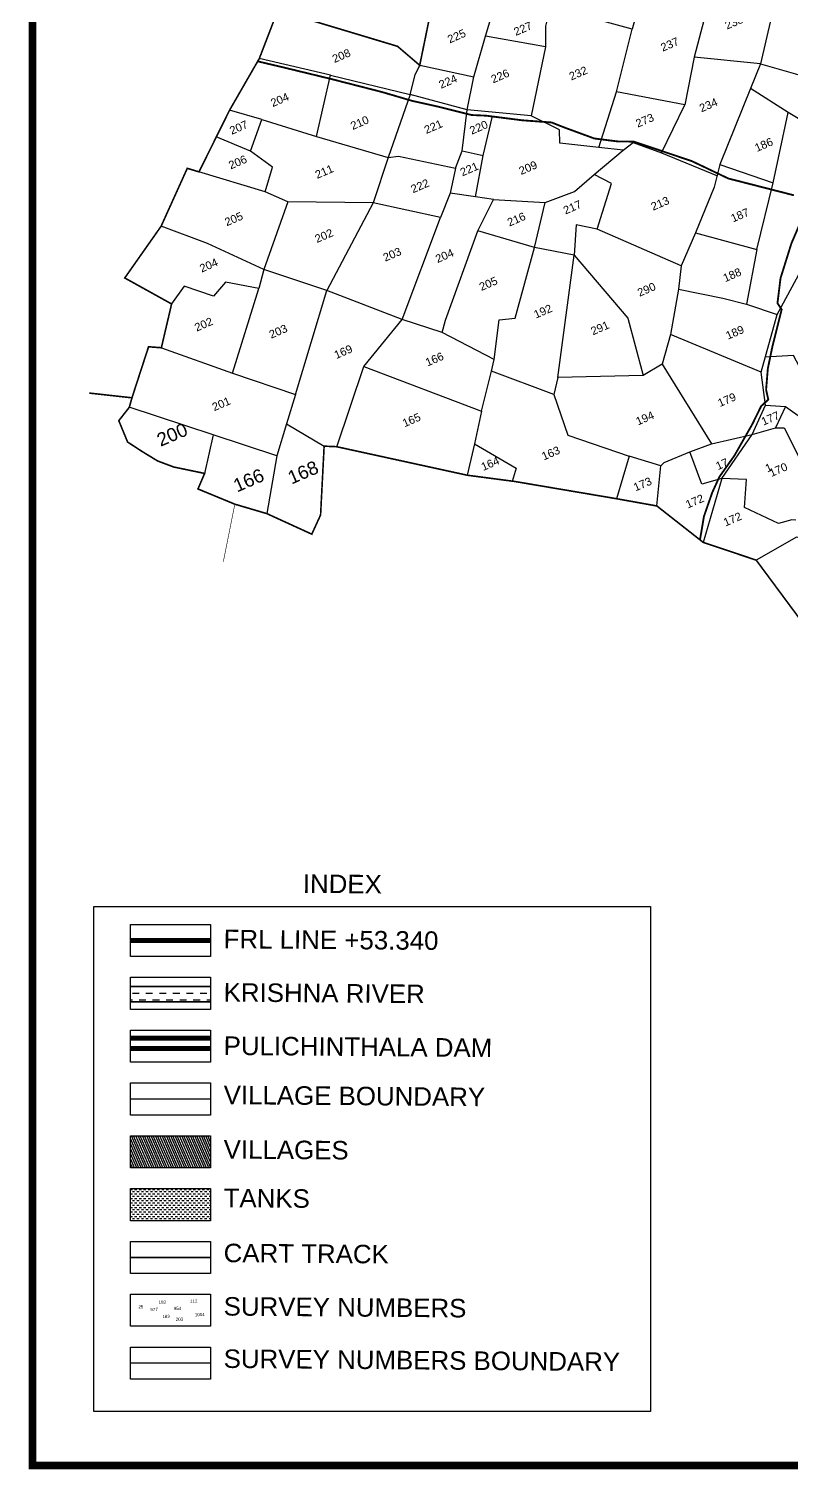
# Model space of a CAD drawing. Header units: millimetres. Extents: x 351611 to 362178, y 1842653 to 1850640.
# Drawn here: x 351611 to 353673, y 1842653 to 1846550 of the extents above; entities that cross this region are included whole.
import ezdxf

# ---------------------------------------------------------------- set-up
doc = ezdxf.new("R2010")
doc.units = ezdxf.units.MM
for name, color, linetype in [('BND', 6, 'Continuous'), ('Boundary', 5, 'Continuous'), ('FRL', 3, 'Continuous'), ('Plot', 7, 'Continuous'), ('Plot NUmbers', 7, 'Continuous'), ('ROAD', 1, 'Continuous'), ('ROADS', 50, 'Continuous'), ('TEXT', 7, 'Continuous'), ('VILLAGE AREA', 1, 'Continuous')]:
    doc.layers.add(name, color=color, linetype=linetype)
doc.styles.get("Standard").update_dxf_attribs({"font": 'arial.ttf'})
doc.linetypes.add('FENCELINE2', pattern='A,0.25,-0.1,[132,ltypeshp.shx,S=0.1,R=0,X=-0.1,Y=0],-0.1,1', length=1.45)

msp = doc.modelspace()

# ---------------------------------------------------------------- hatches: boundary and pattern name
h = msp.add_hatch()
h.set_pattern_fill('DASH', color=4, scale=146.457137)
h.set_pattern_definition([(0, (262332.31, 1394317.966), (18.30714214, 18.30714214), [18.3071421, -18.3071421])])
h.paths.add_polyline_path([(351885.8, 1843959.4), (351885.8, 1843917.8), (352102.6, 1843917.8), (352102.6, 1843959.4)])
h = msp.add_hatch()
h.set_pattern_fill('DASH', color=4, scale=48.819046)
h.set_pattern_definition([(0, (262332.31, 1394317.966), (6.10238071, 6.10238071), [6.10238071, -6.10238071])])
h.paths.add_polyline_path([(351885.8, 1843412.5), (351885.8, 1843325.6), (352102.6, 1843325.6), (352102.6, 1843412.5)])
at = {"layer": 'VILLAGE AREA', "linetype": 'ByBlock'}
h = msp.add_hatch(dxfattribs=at)
h.set_pattern_fill('ANSI31', color=256, scale=43.325378, angle=68.5464)
h.set_pattern_definition([(113.5464313, (193537.7036, 1045867.0895), (-4.964745165, -2.163518306), [])])
h.paths.add_polyline_path([(352102.6, 1843468.5), (352102.6, 1843555.4), (351885.8, 1843555.4), (351885.8, 1843468.5)])

# ---------------------------------------------------------------- linework, layer by layer
at = {"const_width": 20}
msp.add_lwpolyline([(351620.9, 1850630.1), (362168, 1850630.1), (362168, 1842663.4), (351620.9, 1842663.4)], close=True, dxfattribs=at)
msp.add_lwpolyline([(351620.9, 1850630.1), (351620.9, 1842663.4)])
at = {"color": 0}
for points in [[(351786.3, 1844176), (353292, 1844176), (353292, 1842809.6), (351786.3, 1842809.6)], [(351885.8, 1844126.9), (352102.6, 1844126.9), (352102.6, 1844040), (351885.8, 1844040)], [(351885.8, 1843984.1), (352102.6, 1843984.1), (352102.6, 1843897.2), (351885.8, 1843897.2)], [(351885.8, 1843841.2), (352102.6, 1843841.2), (352102.6, 1843754.3), (351885.8, 1843754.3)], [(351885.8, 1843698.3), (352102.6, 1843698.3), (352102.6, 1843611.4), (351885.8, 1843611.4)], [(351885.8, 1843555.4), (352102.6, 1843555.4), (352102.6, 1843468.5), (351885.8, 1843468.5)], [(351885.8, 1843412.5), (352102.6, 1843412.5), (352102.6, 1843325.6), (351885.8, 1843325.6)], [(351885.8, 1843269.6), (352102.6, 1843269.6), (352102.6, 1843182.7), (351885.8, 1843182.7)], [(351885.8, 1843126.8), (352102.6, 1843126.8), (352102.6, 1843039.9), (351885.8, 1843039.9)], [(351885.8, 1842983.9), (352102.6, 1842983.9), (352102.6, 1842897), (351885.8, 1842897)]]:
    msp.add_lwpolyline(points, close=True, dxfattribs=at)
at = {"color": 4, "const_width": 4.88}
for points in [[(352102.6, 1843959.4), (351885.8, 1843959.4)], [(352102.6, 1843917.8), (351885.8, 1843917.8)]]:
    msp.add_lwpolyline(points, dxfattribs=at)
at = {"color": 0, "linetype": 'FENCELINE2', "ltscale": 80, "const_width": 13}
for points in [[(352102.6, 1843819.6), (351885.8, 1843819.6)], [(352102.6, 1843791.4), (351885.8, 1843791.4)]]:
    msp.add_lwpolyline(points, dxfattribs=at)
at = {"layer": 'BND', "lineweight": 30, "const_width": 4.33}
for points in [[(351774.2, 1845564.6), (351889.8, 1845551.8), (351934.7, 1845689.9), (351969.3, 1845687.2), (351997, 1845805.7), (351870.3, 1845876), (351968.6, 1846015.9), (352039.4, 1846172.6), (352071, 1846163), (352117.9, 1846257.4), (352153.6, 1846329.6), (352234.2, 1846469.7), (352284.3, 1846599.9), (352607.9, 1846502.7), (352668, 1846451.3), (352707.2, 1846642.7)], [(353712.4, 1844931.2), (353578, 1845112.6), (353434.6, 1845160.7), (353309.3, 1845259.2), (353199.7, 1845278.9), (352924.7, 1845325.5), (352796.3, 1845342.4), (352443.4, 1845419.5), (352409.5, 1845421), (352399.9, 1845234.9), (352376.1, 1845182.9), (352254.8, 1845238.4), (352168, 1845264), (352068.3, 1845305.2), (352086.3, 1845347.2), (352002.7, 1845364.6), (351959.1, 1845381), (351917.3, 1845406.5), (351878, 1845432.2), (351854.2, 1845489.9), (351882.6, 1845526.1), (351889.8, 1845551.8)], [(352102.6, 1843654.8), (351885.8, 1843654.8)]]:
    msp.add_lwpolyline(points, dxfattribs=at)
at = {"layer": 'Boundary', "const_width": 1.44}
msp.add_lwpolyline([(352168, 1845264), (352136.9, 1845108.5)], dxfattribs=at)
at = {"layer": 'FRL', "color": 84, "const_width": 13}
msp.add_lwpolyline([(352102.6, 1844083.5), (351885.8, 1844083.5)], dxfattribs=at)
at = {"layer": 'Plot'}
for points in [[(353323.2, 1846687.7), (353283.1, 1846697), (353242.3, 1846549), (353054.4, 1846600.1), (353092.3, 1846735.6), (353117, 1846818.3)], [(353022.2, 1846614.5), (353008.1, 1846557.3), (353008, 1846501), (352845.5, 1846530.1), (352863.4, 1846586.8), (352791.6, 1846614.7)], [(353449.4, 1846624.3), (353410.6, 1846473.6), (353384.5, 1846344.6), (353199.7, 1846379.4)], [(353618.5, 1846579.7), (353589.9, 1846455.1), (353684.6, 1846428.1), (353768.9, 1846402.6), (353814.7, 1846442.5), (353887.8, 1846415.3), (353945.5, 1846394.8), (354013, 1846383.2), (354070.4, 1846369.2), (354122.6, 1846472), (354131.1, 1846558.6)], [(353152.3, 1846228.5), (353199.7, 1846379.4), (353242.3, 1846549)], [(352427, 1846424.2), (352642.6, 1846372.6), (352656.1, 1846425.4), (352668, 1846451.3), (352814.6, 1846420.1), (352845.5, 1846530.1)], [(353008, 1846501), (352969.3, 1846314.8), (352796.4, 1846330.4), (352814.6, 1846420.1)], [(352241.2, 1846304.5), (352388.9, 1846258.9), (352427, 1846424.2), (352234.2, 1846469.7)], [(353589.9, 1846455.1), (353410.6, 1846473.6)], [(353589.9, 1846455.1), (353562.5, 1846388.7)], [(353828.8, 1846225.2), (353664.3, 1846323.4), (353562.5, 1846388.7), (353479.9, 1846183.2), (353464.7, 1846121.7), (353414, 1845998.4), (353375.3, 1845908.6), (353147.6, 1846008), (353091.4, 1846019.5), (353085.7, 1845937.7), (352978.1, 1845958.6), (352825.1, 1846003.4), (352867.1, 1846088.3), (352818.4, 1846095.9), (352750.7, 1846105.2), (352724.4, 1846039.6), (352541.9, 1846079.5), (352311.4, 1846081.7), (352249.8, 1846109.3), (352071, 1846163)], [(352796.4, 1846330.4), (352642.6, 1846372.6), (352582.5, 1846202.3), (352541.9, 1846079.5), (352417.2, 1845842.5), (352246.4, 1845898.6), (352094.1, 1845969.1), (351968.6, 1846015.9)], [(353218, 1846222), (353245.2, 1846242.4), (353321.4, 1846214.5), (353384.5, 1846344.6)], [(352210.4, 1846218.6), (352241.2, 1846304.5), (352153.6, 1846329.6)], [(352765.2, 1846172.6), (352783.2, 1846219.9), (352796.4, 1846330.4)], [(352783.2, 1846219.9), (352839.8, 1846207.1), (352865.1, 1846313.5)], [(352867.1, 1846088.3), (353007.4, 1846080.1), (353086.5, 1846109.9), (353140.2, 1846156), (353218, 1846222), (353152.3, 1846228.5), (353046.5, 1846240.5), (353046, 1846276.9), (352969.3, 1846314.8)], [(353479.9, 1846183.2), (353624.1, 1846133.2), (353664.3, 1846323.4)], [(352249.8, 1846109.3), (352270.3, 1846175.4), (352210.4, 1846218.6), (352117.9, 1846257.4)], [(352388.9, 1846258.9), (352582.5, 1846202.3), (352610.3, 1846205.8), (352765.2, 1846172.6), (352750.7, 1846105.2)], [(352818.4, 1846095.9), (352839.8, 1846207.1)], [(353321.4, 1846214.5), (353473, 1846152.1)], [(353147.6, 1846008), (353186.9, 1846131.8), (353140.2, 1846156)], [(353580.1, 1845952.8), (353624.1, 1846133.2)], [(352311.4, 1846081.7), (352246.4, 1845898.6), (352232.5, 1845847.1), (352142.5, 1845864.9), (352110.3, 1845827.1), (352030.6, 1845853.4), (351997, 1845805.7)], [(352869.4, 1845655.8), (352882.6, 1845763.1), (352926.3, 1845767.2), (352978.1, 1845958.6), (353007.4, 1846080.1)], [(353367.4, 1845846.1), (353487.4, 1845820.9), (353551.7, 1845805.4), (353634.9, 1845777.4), (353698.9, 1845894.9), (353823, 1845861.3), (353818.6, 1846007.3), (353816.1, 1846086.3), (353817.1, 1846101.8)], [(352620.9, 1845764), (352724.4, 1846039.6)], [(352729.1, 1845728.3), (352738.1, 1845762), (352825.1, 1846003.4)], [(353414, 1845998.4), (353580.1, 1845952.8), (353551.7, 1845805.4)], [(353085.7, 1845937.7), (353230.6, 1845767.5), (353272.2, 1845611.9), (353041.6, 1845606.8), (353030.3, 1845560.7), (352862.5, 1845624.2)], [(353041.6, 1845606.8), (353085.7, 1845937.7)], [(353375.3, 1845908.6), (353367.4, 1845846.1), (353346.4, 1845723.1)], [(351969.3, 1845687.2), (352161.9, 1845618.8), (352232.5, 1845847.1)], [(352307.9, 1845481), (352409.5, 1845421), (352443.4, 1845419.5), (352516.7, 1845636.6), (352620.9, 1845764), (352417.2, 1845842.5)], [(352331.8, 1845560.8), (352417.2, 1845842.5)], [(353823, 1845861.3), (353755, 1845732.5), (353703.2, 1845620), (353678.7, 1845665.9), (353602.6, 1845661.4)], [(352835.5, 1845515.8), (352862.5, 1845624.2), (352869.4, 1845655.8), (352729.1, 1845728.3), (352620.9, 1845764)], [(353591.4, 1845621.3), (353634.9, 1845777.4)], [(353485, 1845333.2), (353567, 1845452.5), (353603.5, 1845532.3), (353591.4, 1845621.3), (353346.4, 1845723.1), (353323.9, 1845642.5), (353272.2, 1845611.9)], [(353323.9, 1845642.5), (353457.4, 1845427.1)], [(352161.9, 1845618.8), (352331.8, 1845560.8), (352307.9, 1845481), (352281.8, 1845394.8), (352254.8, 1845238.4)], [(352516.7, 1845636.6), (352835.5, 1845515.8), (352816.1, 1845427), (352796.3, 1845342.4)], [(352109.1, 1845451.6), (351882.6, 1845526.1)], [(353030.3, 1845560.7), (353068.8, 1845451), (353234.8, 1845393.9), (353199.7, 1845278.9)], [(353603.5, 1845532.3), (353657, 1845528.2), (353629.7, 1845470.7)], [(353657, 1845528.2), (353744.8, 1845466), (353726.6, 1845405.4), (353814.7, 1845385.1), (353846.7, 1845481.6), (353850.3, 1845534.1), (353775.1, 1845542.8), (353744.8, 1845466)], [(352281.8, 1845394.8), (352109.1, 1845451.6), (352086.3, 1845347.2)], [(353320.4, 1845367.6), (353328.7, 1845376.4), (353398.3, 1845405.5), (353457.4, 1845427.1), (353567, 1845452.5), (353629.7, 1845470.7), (353653.8, 1845471), (353705.8, 1845366.7), (353723.2, 1845341.5), (353842.1, 1845246.5), (353943.1, 1845291.2), (353943.1, 1845291.2), (353948.4, 1845292.9), (353995.9, 1845200.7), (354056.8, 1845074.3), (353990.3, 1844987.6), (353853.8, 1844897.2), (353832.7, 1844861)], [(352816.1, 1845427), (352928.8, 1845361.5), (352918.4, 1845325.2)], [(353309.3, 1845259.2), (353320.4, 1845367.6), (353234.8, 1845393.9)], [(353485, 1845333.2), (353431.2, 1845317.9), (353398.3, 1845405.5)], [(353684.8, 1845221.1), (353674.5, 1845221.4), (353638.2, 1845211.9), (353546.2, 1845255), (353552.1, 1845330.4), (353485, 1845333.2), (353434.6, 1845160.7)], [(353840.6, 1845116.1), (353826.4, 1845142.4), (353687.1, 1845175), (353578, 1845112.6)]]:
    msp.add_lwpolyline(points, dxfattribs=at)
at = {"layer": 'ROAD', "color": 0}
msp.add_lwpolyline([(352102.6, 1842940.4), (351885.8, 1842940.4)], dxfattribs=at)
at = {"layer": 'ROADS', "color": 40, "const_width": 5}
for points in [[(353925.7, 1846588.9), (353874.4, 1846491.6), (353850.8, 1846434.8), (353810.8, 1846321.9), (353763.6, 1846206.3), (353722.4, 1846083.7), (353673.3, 1845969.9), (353643.8, 1845875.5), (353635.4, 1845807.6), (353646.8, 1845790.6), (353621.6, 1845690), (353609.4, 1845630.7), (353604.7, 1845573.8), (353610.7, 1845546.9), (353591.4, 1845529.3), (353567.5, 1845480.5), (353519.2, 1845395.7), (353478.2, 1845337.7), (353459, 1845295.4), (353436.6, 1845230.9), (353425.7, 1845166.1)], [(353679.9, 1846099.7), (353502.5, 1846145.1), (353404.4, 1846191.9), (353247.3, 1846244.8), (353202.5, 1846245.4), (353139.9, 1846253.4), (353058, 1846283.5), (353024.9, 1846296.6), (352945.4, 1846302.5), (352846.9, 1846315.1), (352807.9, 1846316.8), (352715.2, 1846340), (352646.8, 1846355.3), (352565.7, 1846379.1), (352430.4, 1846413.8), (352298.6, 1846445.8), (352228.3, 1846462.4)], [(352102.6, 1843226.2), (351885.8, 1843226.2)]]:
    msp.add_lwpolyline(points, dxfattribs=at)

# ---------------------------------------------------------------- texts
at = {"layer": 'Plot NUmbers'}
for s, height, p in [('238', 21.65, (353499.1, 1846547.8)), ('225', 21.65, (352748.9, 1846510.3)), ('227', 21.65, (352928.1, 1846530.6)), ('237', 21.65, (353325.2, 1846488)), ('208', 21.65, (352437.2, 1846457.2)), ('224', 21.65, (352725.5, 1846387.6)), ('226', 21.65, (352866.5, 1846402.2)), ('232', 21.65, (353077.8, 1846410)), ('204', 21.65, (352270.6, 1846338.1)), ('234', 21.65, (353429.9, 1846323.9)), ('207', 21.65, (352159.6, 1846263.1)), ('210', 21.65, (352486.7, 1846276)), ('221', 21.65, (352685.8, 1846265.2)), ('273', 21.65, (353257.7, 1846282.4)), ('220', 21.65, (352808.6, 1846263.3)), ('186', 21.65, (353579.7, 1846216.6)), ('206', 21.65, (352156.9, 1846169.4)), ('221', 21.65, (352783.1, 1846150.5)), ('209', 21.65, (352942, 1846154.2)), ('211', 21.65, (352390.8, 1846143.8)), ('222', 21.65, (352649.8, 1846105)), ('217', 21.65, (353062, 1846047.4)), ('213', 21.65, (353299, 1846057.7)), ('205', 21.65, (352146.2, 1846015.7)), ('216', 21.65, (352910.5, 1846014.9)), ('187', 21.65, (353515.1, 1846026)), ('202', 21.65, (352390.1, 1845970.3)), ('203', 21.65, (352574.6, 1845919.9)), ('204', 21.65, (352716.2, 1845916.2)), ('204', 21.65, (352078.5, 1845890.4)), ('205', 21.65, (352834.7, 1845840.5)), ('188', 21.65, (353494, 1845864.4)), ('290', 21.65, (353262.5, 1845825)), ('192', 21.65, (352982.2, 1845765.8)), ('202', 21.65, (352064.8, 1845730.6)), ('291', 21.65, (353136.4, 1845720.7)), ('203', 21.65, (352266.4, 1845711.6)), ('189', 21.65, (353501.4, 1845708.8)), ('169', 21.65, (352442.3, 1845656.4)), ('166', 21.65, (352689.1, 1845636.3)), ('179', 21.65, (353479.7, 1845526.5)), ('201', 21.65, (352112.3, 1845515.4)), ('165', 21.65, (352627, 1845471.9)), ('194', 21.65, (353258.1, 1845476.8)), ('177', 21.65, (353597.3, 1845476.3)), ('200', 36.08, (351967.2, 1845419)), ('163', 21.65, (353003.5, 1845382.2)), ('168', 36.08, (352321.1, 1845316.9)), ('164', 21.65, (352839.8, 1845353.7)), ('17', 21.65, (353474.3, 1845355.9)), ('1', 21.6, (353608, 1845349.5)), ('170', 21.65, (353618.9, 1845337.3)), ('166', 36.08, (352173.9, 1845295.5)), ('173', 21.65, (353251.7, 1845298.4)), ('172', 21.65, (353392.8, 1845252)), ('172', 21.65, (353495, 1845203.4))]:
    msp.add_text(s, height=height, rotation=23.4179, dxfattribs=at).set_placement(p)
at = {"layer": 'TEXT', "color": 0}
for s, height, p in [('INDEX', 50.05, (352351.7, 1844212.5)), ('FRL LINE +53.340', 50.049, (352137.6, 1844062.8)), ('KRISHNA RIVER', 50.049, (352137.6, 1843918.5)), ('PULICHINTHALA DAM', 50.049, (352137.6, 1843774.2)), ('VILLAGE BOUNDARY', 50.049, (352137.6, 1843641)), ('VILLAGES', 50.05, (352137.6, 1843493.8)), ('TANKS', 50.05, (352137.6, 1843362.3)), ('CART TRACK', 50.05, (352137.6, 1843213.5)), ('SURVEY NUMBERS', 50.049, (352137.6, 1843069.1)), ('SURVEY NUMBERS BOUNDARY', 50.049, (352137.6, 1842927.5))]:
    msp.add_text(s, height=height, rotation=359.5381, dxfattribs=at).set_placement(p)
at = {"layer": 'TEXT'}
for s, p in [('183', (351962, 1843100.9)), ('112', (352047.2, 1843103.6)), ('25', (351907.3, 1843088.2)), ('577', (351939.9, 1843081.1)), ('183', (351972.4, 1843062.3)), ('854', (352003.6, 1843084)), ('1004', (352060, 1843067.1)), ('203', (352008.5, 1843054.7))]:
    msp.add_text(s, height=8.49, rotation=1.2022, dxfattribs=at).set_placement(p)

doc.saveas('drawing.dxf')
